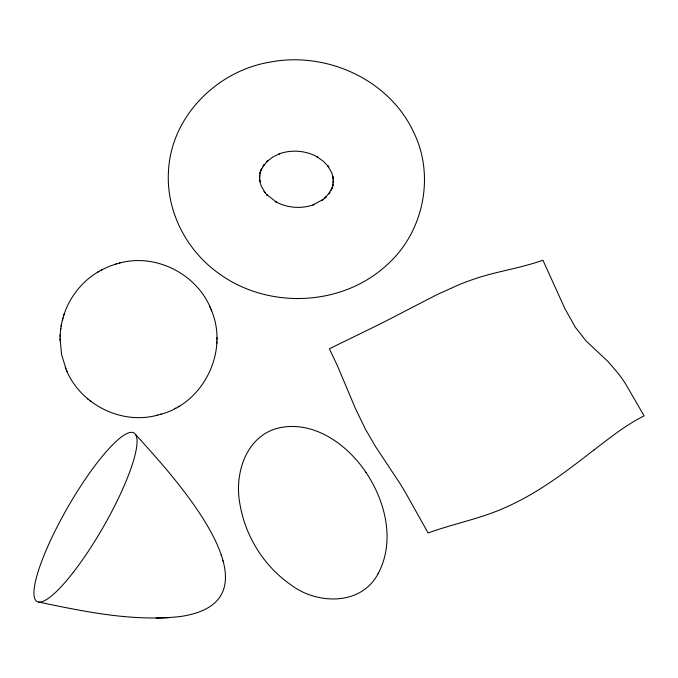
<?xml version="1.0" encoding="UTF-8"?>
<svg xmlns="http://www.w3.org/2000/svg" width="678" height="678" viewBox="0 0 678 678"><rect width="100%" height="100%" fill="white"/><g stroke="black" fill="none" stroke-linecap="round" stroke-linejoin="round"><path stroke-width="1.02" d="M66.012 368.985L61.545 354.382L60.105 338.568M60.147 336.737C60.639 310.261 75.843 284.692 98.793 271.514M60.071 340.763L60.181 334.534M160.508 414.351C204.027 403.063 229.3 350.382 210.994 309.354M216.765 343.687L216.807 341.602M216.841 339.661L216.884 337.576M60.52 330.517L60.834 328.449M61.147 326.372L61.461 324.313M62.384 320.126L63.029 317.957M63.622 315.931L64.257 313.787M366.095 472.6C347.068 444.005 312.507 419.114 276.675 428.479C245.292 437.53 234.249 474.676 239.902 503.873C245.233 536.103 263.878 566.147 290.794 584.75C316.812 604.742 361.493 605.962 378.248 573.368M378.104 573.622C395.503 541.366 385.426 501.195 365.874 472.269M101.056 270.242L108.624 266.59L116.404 263.886M97.64 272.175L102.124 269.632M178.178 406.698L179.229 406.105M174.848 408.588L175.822 408.037M119.353 263.089C156.474 252.826 198.569 274.819 211.663 310.956M65.283 367.264C78.377 403.402 120.481 425.411 157.601 415.139M115.701 264.081L119.981 262.911M156.932 415.317L161.262 414.139M38.697 602.064C84.953 611.709 132.413 621.709 179.882 616.582C291.294 600.801 167.322 469.854 135.625 434.581M156.118 618.107L168.847 617.683M87.394 398.605L88.318 399.359M90.233 400.901L91.098 401.605M66.656 370.502L67.368 372.18M209.638 306.151L210.29 307.71M221.13 555.011L221.282 555.502M222.85 560.545L222.994 560.986M168.517 170.559C165.72 210.994 186.586 250.987 219.57 273.98C268.683 309.431 341.924 306.448 386.714 265.123C423.479 232.749 435.412 175.966 413.504 131.905C388.875 79.275 326.186 51.214 270.047 62.113C217.291 70.766 171.424 116.124 168.517 170.559M259.632 175.619L259.886 181.823L259.505 179.56L261.072 185.713L265.123 192.738L264.073 191.501L267.615 195.671L266.657 194.544L276.26 202.002L275.429 201.552C287.023 208.027 301.413 209.188 313.889 204.612L312.973 204.926L323.194 199.391L322.067 200.341L326.067 197.01L324.83 198.044L329.915 192.221L328.83 193.815L332.034 187.916L331.288 190.043L333.152 184.67L332.389 186.848L333.457 180.645L333.262 182.857L333 176.653L333.381 178.975L331.813 172.822L327.728 165.737L328.813 167.042L323.508 161.381L316.634 156.542L317.423 156.982C305.854 150.524 291.498 149.363 279.048 153.923L279.921 153.618L273.065 156.898L266.827 161.534L268.115 160.44L263.039 166.254L264.064 164.729L260.861 170.627L261.623 168.432L259.742 173.873L260.513 171.627L259.445 177.831L259.632 175.619M593.987 449.955C566.8 471.04 539.205 492.313 507.619 506.474C482.211 518.433 454.362 523.365 428.115 532.976L405.351 492.347A194.459 44.104 67.4 0 0 399.071 482.126L375.832 447.048L365.434 429.199L355.297 408.215L337.458 365.832L329.372 348.789L378.638 324.711A619.811 241.529 -28.2 0 0 392.096 317.846L436.988 294.642L459.303 284.574A114.531 44.629 -28.2 0 1 472.6 279.59C495.567 271.429 520.001 268.488 542.917 260.183L564.994 308.812L575.342 327.296L586.097 340.975L608.183 361.688L619.022 374.417A101.353 22.984 67.4 0 1 625.396 383.579L644.1 415.885C625.938 424.92 610.047 437.725 593.987 449.955M73.266 572.376A97.225 20.315 -60.1 0 0 135.015 433.784A97.225 20.315 -60.1 0 0 48.197 545.544A97.225 20.315 -60.1 0 0 73.266 572.376"/></g></svg>
